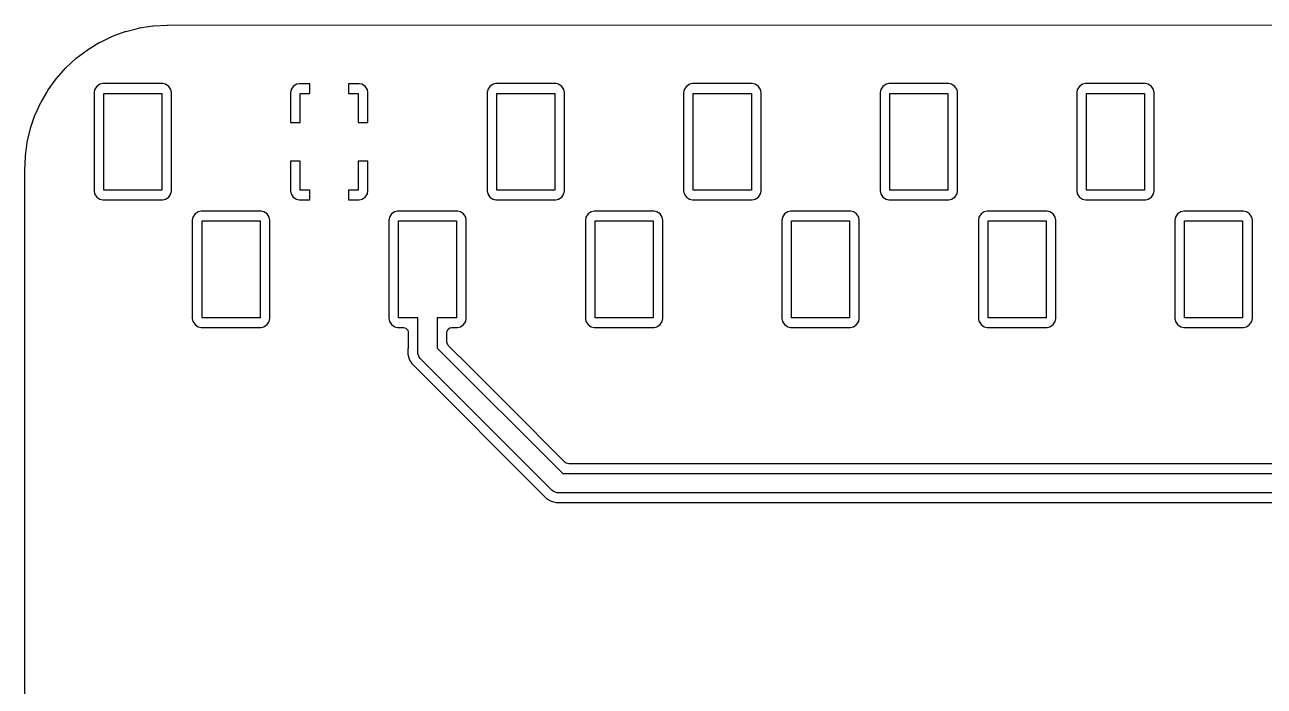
# Model space of a CAD drawing. Extents: x 186.6 to 250.7, y -128.5 to -94.2.
# Drawn here: x 186.6 to 218.64, y -111.35 to -94.25 of the extents above; entities that cross this region are included whole.
import ezdxf

# ---------------------------------------------------------------- set-up
doc = ezdxf.new("R2010")
doc.units = 0
doc.layers.add('BLACK', color=7, linetype='CONTINUOUS')

msp = doc.modelspace()

# ---------------------------------------------------------------- linework, layer by layer
at = {"layer": 'BLACK', "linetype": 'CONTINUOUS'}
for p, q in [((188.863663, -94.544435), (189.195303, -94.422997)), ((189.195303, -94.422997), (189.206974, -94.419366)), ((189.206974, -94.419366), (189.548974, -94.331237)), ((189.548974, -94.331237), (189.560947, -94.328775)), ((189.560947, -94.328775), (189.909979, -94.274814)), ((189.909979, -94.274814), (189.92214, -94.273545)), ((189.92214, -94.273545), (190.276879, -94.254168)), ((190.276879, -94.254168), (190.283582, -94.253984)), ((190.283582, -94.253984), (246.826524, -94.247057)), ((188.222278, -94.892815), (188.523619, -94.708624)), ((188.523619, -94.708624), (188.534369, -94.702762)), ((188.534369, -94.702762), (188.85241, -94.549197)), ((188.85241, -94.549197), (188.863663, -94.544435)), ((187.661796, -95.360335), (187.921125, -95.120545)), ((187.921125, -95.120545), (187.930471, -95.112723)), ((187.930471, -95.112723), (188.212191, -94.899688)), ((188.212191, -94.899688), (188.222278, -94.892815)), ((187.418855, -95.633248), (187.653239, -95.36907)), ((187.653239, -95.36907), (187.661796, -95.360335)), ((187.204011, -95.92881), (187.411201, -95.642785)), ((187.411201, -95.642785), (187.418855, -95.633248)), ((188.54226, -95.784033), (188.459399, -95.839399)), ((188.542264, -95.784032), (188.54226, -95.784033)), ((188.615323, -95.7695), (188.542264, -95.784032)), ((188.615326, -95.7695), (188.615323, -95.7695)), ((190.164674, -95.7695), (188.615326, -95.7695)), ((190.164677, -95.7695), (190.164674, -95.7695)), ((190.237735, -95.784032), (190.164677, -95.7695)), ((190.237739, -95.784033), (190.237735, -95.784032)), ((190.23774, -95.784034), (190.237739, -95.784033)), ((190.320601, -95.839399), (190.23774, -95.784034)), ((193.622455, -95.784505), (193.53976, -95.83976)), ((193.622459, -95.784503), (193.622455, -95.784505)), ((193.695373, -95.77), (193.622459, -95.784503)), ((193.97, -95.77), (193.695373, -95.77)), ((193.97, -96.02), (193.97, -95.77)), ((195.244627, -95.77), (194.97, -95.77)), ((194.97, -95.77), (194.97, -96.02)), ((195.31754, -95.784503), (195.244627, -95.77)), ((195.317544, -95.784505), (195.31754, -95.784503)), ((195.400239, -95.83976), (195.317544, -95.784505)), ((198.70226, -95.784033), (198.619399, -95.839399)), ((198.702264, -95.784032), (198.70226, -95.784033)), ((198.775323, -95.7695), (198.702264, -95.784032)), ((198.775326, -95.7695), (198.775323, -95.7695)), ((200.324674, -95.7695), (198.775326, -95.7695)), ((200.324677, -95.7695), (200.324674, -95.7695)), ((200.397735, -95.784032), (200.324677, -95.7695)), ((200.397739, -95.784033), (200.397735, -95.784032)), ((200.39774, -95.784034), (200.397739, -95.784033)), ((200.480601, -95.839399), (200.39774, -95.784034)), ((203.78226, -95.784033), (203.699399, -95.839399)), ((203.782264, -95.784032), (203.78226, -95.784033)), ((203.855323, -95.7695), (203.782264, -95.784032)), ((203.855326, -95.7695), (203.855323, -95.7695)), ((205.404674, -95.7695), (203.855326, -95.7695)), ((205.404677, -95.7695), (205.404674, -95.7695)), ((205.477735, -95.784032), (205.404677, -95.7695)), ((205.477739, -95.784033), (205.477735, -95.784032)), ((205.47774, -95.784034), (205.477739, -95.784033)), ((205.560601, -95.839399), (205.47774, -95.784034)), ((208.86226, -95.784033), (208.779399, -95.839399)), ((208.862264, -95.784032), (208.86226, -95.784033)), ((208.935323, -95.7695), (208.862264, -95.784032)), ((208.935326, -95.7695), (208.935323, -95.7695)), ((210.484674, -95.7695), (208.935326, -95.7695)), ((210.484677, -95.7695), (210.484674, -95.7695)), ((210.557735, -95.784032), (210.484677, -95.7695)), ((210.557739, -95.784033), (210.557735, -95.784032)), ((210.55774, -95.784034), (210.557739, -95.784033)), ((210.640601, -95.839399), (210.55774, -95.784034)), ((213.94226, -95.784033), (213.859399, -95.839399)), ((213.942264, -95.784032), (213.94226, -95.784033)), ((214.015323, -95.7695), (213.942264, -95.784032)), ((214.015326, -95.7695), (214.015323, -95.7695)), ((215.564674, -95.7695), (214.015326, -95.7695)), ((215.564677, -95.7695), (215.564674, -95.7695)), ((215.637735, -95.784032), (215.564677, -95.7695)), ((215.637739, -95.784033), (215.637735, -95.784032)), ((215.63774, -95.784034), (215.637739, -95.784033)), ((215.720601, -95.839399), (215.63774, -95.784034)), ((187.019383, -96.244112), (187.164515, -95.995321)), ((187.164515, -95.995321), (187.197347, -95.939039)), ((187.197347, -95.939039), (187.204011, -95.92881)), ((188.404032, -95.922264), (188.3895, -95.995321)), ((188.3895, -95.995321), (188.3895, -98.544678)), ((188.404033, -95.92226), (188.404032, -95.922264)), ((188.459399, -95.839399), (188.404033, -95.92226)), ((188.64, -98.52), (188.64, -96.02)), ((188.64, -96.02), (190.14, -96.02)), ((190.14, -96.02), (190.14, -98.52)), ((190.339771, -95.86809), (190.320601, -95.839399)), ((190.375966, -95.92226), (190.339771, -95.86809)), ((190.375967, -95.922264), (190.375966, -95.92226)), ((190.390499, -95.995321), (190.375967, -95.922264)), ((190.3905, -95.995323), (190.390499, -95.995321)), ((190.3905, -95.995326), (190.3905, -95.995323)), ((190.3905, -95.995371), (190.3905, -95.995326)), ((190.3905, -98.544628), (190.3905, -95.995371)), ((193.484503, -95.922459), (193.47, -95.995371)), ((193.47, -95.995371), (193.47, -96.77)), ((193.484505, -95.922455), (193.484503, -95.922459)), ((193.53976, -95.83976), (193.484505, -95.922455)), ((193.72, -96.77), (193.72, -96.02)), ((193.72, -96.02), (193.97, -96.02)), ((194.97, -96.02), (195.22, -96.02)), ((195.22, -96.02), (195.22, -96.77)), ((195.455494, -95.922455), (195.400239, -95.83976)), ((195.455496, -95.922459), (195.455494, -95.922455)), ((195.46999, -95.995321), (195.455496, -95.922459)), ((195.47, -95.995372), (195.46999, -95.995321)), ((195.47, -96.77), (195.47, -95.995372)), ((198.564032, -95.922264), (198.5495, -95.995321)), ((198.5495, -95.995321), (198.5495, -98.544678)), ((198.564033, -95.92226), (198.564032, -95.922264)), ((198.619399, -95.839399), (198.564033, -95.92226)), ((198.8, -98.52), (198.8, -96.02)), ((198.8, -96.02), (200.3, -96.02)), ((200.3, -96.02), (200.3, -98.52)), ((200.499771, -95.86809), (200.480601, -95.839399)), ((200.535966, -95.92226), (200.499771, -95.86809)), ((200.535967, -95.922264), (200.535966, -95.92226)), ((200.550499, -95.995321), (200.535967, -95.922264)), ((200.5505, -95.995323), (200.550499, -95.995321)), ((200.5505, -95.995326), (200.5505, -95.995323)), ((200.5505, -98.544674), (200.5505, -95.995326)), ((203.644032, -95.922264), (203.6295, -95.995321)), ((203.6295, -95.995321), (203.6295, -98.544678)), ((203.644033, -95.92226), (203.644032, -95.922264)), ((203.699399, -95.839399), (203.644033, -95.92226)), ((203.88, -98.52), (203.88, -96.02)), ((203.88, -96.02), (205.38, -96.02)), ((205.38, -96.02), (205.38, -98.52)), ((205.579771, -95.86809), (205.560601, -95.839399)), ((205.615966, -95.92226), (205.579771, -95.86809)), ((205.615967, -95.922264), (205.615966, -95.92226)), ((205.630499, -95.995321), (205.615967, -95.922264)), ((205.6305, -95.995323), (205.630499, -95.995321)), ((205.6305, -95.995326), (205.6305, -95.995323)), ((205.6305, -98.544674), (205.6305, -95.995326)), ((208.724032, -95.922264), (208.7095, -95.995321)), ((208.7095, -95.995321), (208.7095, -98.544678)), ((208.724033, -95.92226), (208.724032, -95.922264)), ((208.779399, -95.839399), (208.724033, -95.92226)), ((208.96, -98.52), (208.96, -96.02)), ((208.96, -96.02), (210.46, -96.02)), ((210.46, -96.02), (210.46, -98.52)), ((210.659771, -95.86809), (210.640601, -95.839399)), ((210.695966, -95.92226), (210.659771, -95.86809)), ((210.695967, -95.922264), (210.695966, -95.92226)), ((210.710499, -95.995321), (210.695967, -95.922264)), ((210.7105, -95.995323), (210.710499, -95.995321)), ((210.7105, -95.995326), (210.7105, -95.995323)), ((210.7105, -98.544674), (210.7105, -95.995326)), ((213.804032, -95.922264), (213.7895, -95.995321)), ((213.7895, -95.995321), (213.7895, -98.544678)), ((213.804033, -95.92226), (213.804032, -95.922264)), ((213.859399, -95.839399), (213.804033, -95.92226)), ((214.04, -98.52), (214.04, -96.02)), ((214.04, -96.02), (215.54, -96.02)), ((215.54, -96.02), (215.54, -98.52)), ((215.739771, -95.86809), (215.720601, -95.839399)), ((215.775966, -95.92226), (215.739771, -95.86809)), ((215.775967, -95.922264), (215.775966, -95.92226)), ((215.790499, -95.995321), (215.775967, -95.922264)), ((215.7905, -95.995323), (215.790499, -95.995321)), ((215.7905, -95.995326), (215.7905, -95.995323)), ((215.7905, -95.995371), (215.7905, -95.995326)), ((215.7905, -98.544628), (215.7905, -95.995371)), ((186.866767, -96.576081), (187.013759, -96.254949)), ((187.013759, -96.254949), (187.019383, -96.244112)), ((186.747631, -96.921516), (186.862228, -96.587448)), ((186.862228, -96.587448), (186.866767, -96.576081)), ((186.663164, -97.276993), (186.744243, -96.933251)), ((186.744243, -96.933251), (186.747631, -96.921516)), ((193.47, -96.77), (193.72, -96.77)), ((195.22, -96.77), (195.47, -96.77)), ((186.614175, -97.639076), (186.660949, -97.289015)), ((186.660949, -97.289015), (186.663164, -97.276993)), ((186.601068, -98.006504), (186.613155, -97.651273)), ((186.613155, -97.651273), (186.614175, -97.639076)), ((186.600997, -98.010645), (186.601068, -98.006504)), ((186.600997, -98.014238), (186.600997, -98.010645)), ((186.601952, -98.076236), (186.600997, -98.014238)), ((193.72, -97.77), (193.47, -97.77)), ((193.47, -97.77), (193.47, -98.544628)), ((193.72, -98.52), (193.72, -97.77)), ((195.47, -97.77), (195.22, -97.77)), ((195.22, -97.77), (195.22, -98.52)), ((195.47, -98.544626), (195.47, -97.77)), ((186.600829, -99.295321), (186.600989, -98.080064)), ((186.600989, -98.080064), (186.601952, -98.076236)), ((188.3895, -98.544678), (188.404032, -98.617735)), ((188.404032, -98.617735), (188.404033, -98.617739)), ((188.404033, -98.617739), (188.404034, -98.61774)), ((188.404034, -98.61774), (188.459399, -98.700601)), ((190.14, -98.52), (188.64, -98.52)), ((190.320601, -98.700601), (190.375966, -98.61774)), ((190.375966, -98.61774), (190.3905, -98.544674)), ((190.3905, -98.544674), (190.3905, -98.544628)), ((193.47, -98.544628), (193.484503, -98.61754)), ((193.484503, -98.61754), (193.484505, -98.617544)), ((193.484505, -98.617544), (193.53976, -98.700239)), ((193.97, -98.52), (193.72, -98.52)), ((193.97, -98.77), (193.97, -98.52)), ((195.22, -98.52), (194.97, -98.52)), ((194.97, -98.52), (194.97, -98.77)), ((195.400239, -98.700239), (195.455494, -98.617544)), ((195.455494, -98.617544), (195.455496, -98.61754)), ((195.455496, -98.61754), (195.469999, -98.544628)), ((195.469999, -98.544628), (195.47, -98.544626)), ((198.5495, -98.544678), (198.564032, -98.617735)), ((198.564032, -98.617735), (198.564033, -98.617739)), ((198.564033, -98.617739), (198.564034, -98.61774)), ((198.564034, -98.61774), (198.619399, -98.700601)), ((200.3, -98.52), (198.8, -98.52)), ((200.480601, -98.700601), (200.535966, -98.61774)), ((200.535966, -98.61774), (200.5505, -98.544674)), ((203.6295, -98.544678), (203.644032, -98.617735)), ((203.644032, -98.617735), (203.644033, -98.617739)), ((203.644033, -98.617739), (203.644034, -98.61774)), ((203.644034, -98.61774), (203.699399, -98.700601)), ((205.38, -98.52), (203.88, -98.52)), ((205.560601, -98.700601), (205.615966, -98.61774)), ((205.615966, -98.61774), (205.6305, -98.544674)), ((208.7095, -98.544678), (208.724032, -98.617735)), ((208.724032, -98.617735), (208.724033, -98.617739)), ((208.724033, -98.617739), (208.724034, -98.61774)), ((208.724034, -98.61774), (208.779399, -98.700601)), ((210.46, -98.52), (208.96, -98.52)), ((210.640601, -98.700601), (210.695966, -98.61774)), ((210.695966, -98.61774), (210.7105, -98.544674)), ((213.7895, -98.544678), (213.804032, -98.617735)), ((213.804032, -98.617735), (213.804033, -98.617739)), ((213.804033, -98.617739), (213.804034, -98.61774)), ((213.804034, -98.61774), (213.859399, -98.700601)), ((215.54, -98.52), (214.04, -98.52)), ((215.720601, -98.700601), (215.775966, -98.61774)), ((215.775966, -98.61774), (215.7905, -98.544674)), ((215.7905, -98.544674), (215.7905, -98.544628)), ((188.459399, -98.700601), (188.541554, -98.755494)), ((188.541554, -98.755494), (188.54226, -98.755966)), ((188.54226, -98.755966), (188.542264, -98.755967)), ((188.542264, -98.755967), (188.615321, -98.770499)), ((188.615321, -98.770499), (188.615324, -98.7705)), ((188.615324, -98.7705), (188.615326, -98.7705)), ((188.615326, -98.7705), (190.164676, -98.7705)), ((190.164676, -98.7705), (190.164677, -98.770499)), ((190.164677, -98.770499), (190.23774, -98.755966)), ((190.23774, -98.755966), (190.320601, -98.700601)), ((193.53976, -98.700239), (193.622455, -98.755494)), ((193.622455, -98.755494), (193.622459, -98.755496)), ((193.622459, -98.755496), (193.695371, -98.769999)), ((193.695371, -98.769999), (193.695374, -98.77)), ((193.695374, -98.77), (193.97, -98.77)), ((194.97, -98.77), (195.244626, -98.77)), ((195.244626, -98.77), (195.244628, -98.769999)), ((195.244628, -98.769999), (195.31754, -98.755496)), ((195.31754, -98.755496), (195.317544, -98.755494)), ((195.317544, -98.755494), (195.400239, -98.700239)), ((198.619399, -98.700601), (198.701554, -98.755494)), ((198.701554, -98.755494), (198.70226, -98.755966)), ((198.70226, -98.755966), (198.702264, -98.755967)), ((198.702264, -98.755967), (198.775321, -98.770499)), ((198.775321, -98.770499), (198.775324, -98.7705)), ((198.775324, -98.7705), (198.775326, -98.7705)), ((198.775326, -98.7705), (200.324676, -98.7705)), ((200.324676, -98.7705), (200.324677, -98.770499)), ((200.324677, -98.770499), (200.39774, -98.755966)), ((200.39774, -98.755966), (200.480601, -98.700601)), ((203.699399, -98.700601), (203.781554, -98.755494)), ((203.781554, -98.755494), (203.78226, -98.755966)), ((203.78226, -98.755966), (203.782264, -98.755967)), ((203.782264, -98.755967), (203.855321, -98.770499)), ((203.855321, -98.770499), (203.855324, -98.7705)), ((203.855324, -98.7705), (203.855326, -98.7705)), ((203.855326, -98.7705), (205.404676, -98.7705)), ((205.404676, -98.7705), (205.404677, -98.770499)), ((205.404677, -98.770499), (205.47774, -98.755966)), ((205.47774, -98.755966), (205.560601, -98.700601)), ((208.779399, -98.700601), (208.861554, -98.755494)), ((208.861554, -98.755494), (208.86226, -98.755966)), ((208.86226, -98.755966), (208.862264, -98.755967)), ((208.862264, -98.755967), (208.935321, -98.770499)), ((208.935321, -98.770499), (208.935324, -98.7705)), ((208.935324, -98.7705), (208.935326, -98.7705)), ((208.935326, -98.7705), (210.484676, -98.7705)), ((210.484676, -98.7705), (210.484677, -98.770499)), ((210.484677, -98.770499), (210.55774, -98.755966)), ((210.55774, -98.755966), (210.640601, -98.700601)), ((213.859399, -98.700601), (213.941554, -98.755494)), ((213.941554, -98.755494), (213.94226, -98.755966)), ((213.94226, -98.755966), (213.942264, -98.755967)), ((213.942264, -98.755967), (214.015321, -98.770499)), ((214.015321, -98.770499), (214.015324, -98.7705)), ((214.015324, -98.7705), (214.015326, -98.7705)), ((214.015326, -98.7705), (215.564676, -98.7705)), ((215.564676, -98.7705), (215.564677, -98.770499)), ((215.564677, -98.770499), (215.63774, -98.755966)), ((215.63774, -98.755966), (215.720601, -98.700601)), ((186.599802, -107.068995), (186.600829, -99.295321)), ((190.944032, -99.222264), (190.9295, -99.295321)), ((190.9295, -99.295321), (190.9295, -101.844678)), ((190.944033, -99.22226), (190.944032, -99.222264)), ((190.999399, -99.139399), (190.944033, -99.22226)), ((191.08226, -99.084033), (190.999399, -99.139399)), ((191.082264, -99.084032), (191.08226, -99.084033)), ((191.155323, -99.0695), (191.082264, -99.084032)), ((191.155326, -99.0695), (191.155323, -99.0695)), ((192.704674, -99.0695), (191.155326, -99.0695)), ((192.704677, -99.0695), (192.704674, -99.0695)), ((192.777735, -99.084032), (192.704677, -99.0695)), ((192.777739, -99.084033), (192.777735, -99.084032)), ((192.77774, -99.084034), (192.777739, -99.084033)), ((192.860601, -99.139399), (192.77774, -99.084034)), ((192.915966, -99.22226), (192.860601, -99.139399)), ((192.915967, -99.222264), (192.915966, -99.22226)), ((192.930499, -99.295321), (192.915967, -99.222264)), ((192.9305, -99.295323), (192.930499, -99.295321)), ((192.9305, -99.295326), (192.9305, -99.295323)), ((192.9305, -101.844674), (192.9305, -99.295326)), ((196.024032, -99.222264), (196.0095, -99.295321)), ((196.0095, -99.295321), (196.0095, -101.844678)), ((196.024033, -99.22226), (196.024032, -99.222264)), ((196.079399, -99.139399), (196.024033, -99.22226)), ((196.16226, -99.084033), (196.079399, -99.139399)), ((196.162264, -99.084032), (196.16226, -99.084033)), ((196.235323, -99.0695), (196.162264, -99.084032)), ((196.235326, -99.0695), (196.235323, -99.0695)), ((197.784674, -99.0695), (196.235326, -99.0695)), ((197.784677, -99.0695), (197.784674, -99.0695)), ((197.857735, -99.084032), (197.784677, -99.0695)), ((197.857739, -99.084033), (197.857735, -99.084032)), ((197.85774, -99.084034), (197.857739, -99.084033)), ((197.940601, -99.139399), (197.85774, -99.084034)), ((197.995966, -99.22226), (197.940601, -99.139399)), ((197.995967, -99.222264), (197.995966, -99.22226)), ((198.010499, -99.295321), (197.995967, -99.222264)), ((198.0105, -99.295323), (198.010499, -99.295321)), ((198.0105, -99.295326), (198.0105, -99.295323)), ((198.0105, -101.844674), (198.0105, -99.295326)), ((201.104032, -99.222264), (201.0895, -99.295321)), ((201.0895, -99.295321), (201.0895, -101.844678)), ((201.104033, -99.22226), (201.104032, -99.222264)), ((201.159399, -99.139399), (201.104033, -99.22226)), ((201.24226, -99.084033), (201.159399, -99.139399)), ((201.242264, -99.084032), (201.24226, -99.084033)), ((201.315323, -99.0695), (201.242264, -99.084032)), ((201.315326, -99.0695), (201.315323, -99.0695)), ((202.864674, -99.0695), (201.315326, -99.0695)), ((202.864677, -99.0695), (202.864674, -99.0695)), ((202.937735, -99.084032), (202.864677, -99.0695)), ((202.937739, -99.084033), (202.937735, -99.084032)), ((202.93774, -99.084034), (202.937739, -99.084033)), ((203.020601, -99.139399), (202.93774, -99.084034)), ((203.075966, -99.22226), (203.020601, -99.139399)), ((203.075967, -99.222264), (203.075966, -99.22226)), ((203.090499, -99.295321), (203.075967, -99.222264)), ((203.0905, -99.295323), (203.090499, -99.295321)), ((203.0905, -99.295326), (203.0905, -99.295323)), ((203.0905, -101.844674), (203.0905, -99.295326)), ((206.184032, -99.222264), (206.1695, -99.295321)), ((206.1695, -99.295321), (206.1695, -101.844678)), ((206.184033, -99.22226), (206.184032, -99.222264)), ((206.239399, -99.139399), (206.184033, -99.22226)), ((206.32226, -99.084033), (206.239399, -99.139399)), ((206.322264, -99.084032), (206.32226, -99.084033)), ((206.395323, -99.0695), (206.322264, -99.084032)), ((206.395326, -99.0695), (206.395323, -99.0695)), ((207.944674, -99.0695), (206.395326, -99.0695)), ((207.944677, -99.0695), (207.944674, -99.0695)), ((208.017735, -99.084032), (207.944677, -99.0695)), ((208.017739, -99.084033), (208.017735, -99.084032)), ((208.01774, -99.084034), (208.017739, -99.084033)), ((208.100601, -99.139399), (208.01774, -99.084034)), ((208.155966, -99.22226), (208.100601, -99.139399)), ((208.155967, -99.222264), (208.155966, -99.22226)), ((208.170499, -99.295321), (208.155967, -99.222264)), ((208.1705, -99.295323), (208.170499, -99.295321)), ((208.1705, -99.295326), (208.1705, -99.295323)), ((208.1705, -101.844674), (208.1705, -99.295326)), ((211.264032, -99.222264), (211.2495, -99.295321)), ((211.2495, -99.295321), (211.2495, -101.844678)), ((211.264033, -99.22226), (211.264032, -99.222264)), ((211.319399, -99.139399), (211.264033, -99.22226)), ((211.40226, -99.084033), (211.319399, -99.139399)), ((211.402264, -99.084032), (211.40226, -99.084033)), ((211.475323, -99.0695), (211.402264, -99.084032)), ((211.475326, -99.0695), (211.475323, -99.0695)), ((213.024674, -99.0695), (211.475326, -99.0695)), ((213.024677, -99.0695), (213.024674, -99.0695)), ((213.097735, -99.084032), (213.024677, -99.0695)), ((213.097739, -99.084033), (213.097735, -99.084032)), ((213.09774, -99.084034), (213.097739, -99.084033)), ((213.180601, -99.139399), (213.09774, -99.084034)), ((213.235966, -99.22226), (213.180601, -99.139399)), ((213.235967, -99.222264), (213.235966, -99.22226)), ((213.250499, -99.295321), (213.235967, -99.222264)), ((213.2505, -99.295323), (213.250499, -99.295321)), ((213.2505, -99.295326), (213.2505, -99.295323)), ((213.2505, -101.844674), (213.2505, -99.295326)), ((216.344032, -99.222264), (216.3295, -99.295321)), ((216.3295, -99.295321), (216.3295, -101.844678)), ((216.344033, -99.22226), (216.344032, -99.222264)), ((216.399399, -99.139399), (216.344033, -99.22226)), ((216.48226, -99.084033), (216.399399, -99.139399)), ((216.482264, -99.084032), (216.48226, -99.084033)), ((216.555323, -99.0695), (216.482264, -99.084032)), ((216.555326, -99.0695), (216.555323, -99.0695)), ((218.104674, -99.0695), (216.555326, -99.0695)), ((218.104677, -99.0695), (218.104674, -99.0695)), ((218.177735, -99.084032), (218.104677, -99.0695)), ((218.177739, -99.084033), (218.177735, -99.084032)), ((218.17774, -99.084034), (218.177739, -99.084033)), ((218.260601, -99.139399), (218.17774, -99.084034)), ((218.315966, -99.22226), (218.260601, -99.139399)), ((218.315967, -99.222264), (218.315966, -99.22226)), ((218.330499, -99.295321), (218.315967, -99.222264)), ((218.3305, -99.295323), (218.330499, -99.295321)), ((218.3305, -99.295326), (218.3305, -99.295323)), ((218.3305, -101.844674), (218.3305, -99.295326)), ((191.18, -101.82), (191.18, -99.32)), ((191.18, -99.32), (192.68, -99.32)), ((192.68, -99.32), (192.68, -101.82)), ((196.26, -101.82), (196.26, -99.32)), ((196.26, -99.32), (197.76, -99.32)), ((197.76, -99.32), (197.76, -101.82)), ((201.34, -101.82), (201.34, -99.32)), ((201.34, -99.32), (202.84, -99.32)), ((202.84, -99.32), (202.84, -101.82)), ((206.42, -101.82), (206.42, -99.32)), ((206.42, -99.32), (207.92, -99.32)), ((207.92, -99.32), (207.92, -101.82)), ((211.5, -101.82), (211.5, -99.32)), ((211.5, -99.32), (213, -99.32)), ((213, -99.32), (213, -101.82)), ((216.58, -101.82), (216.58, -99.32)), ((216.58, -99.32), (218.08, -99.32)), ((218.08, -99.32), (218.08, -101.82)), ((190.9295, -101.844678), (190.944032, -101.917735)), ((192.68, -101.82), (191.18, -101.82)), ((192.915966, -101.91774), (192.9305, -101.844674)), ((196.0095, -101.844678), (196.024032, -101.917735)), ((196.76, -101.82), (196.26, -101.82)), ((196.76, -102.638683), (196.76, -101.82)), ((197.76, -101.82), (197.26, -101.82)), ((197.26, -101.82), (197.26, -102.606446)), ((197.995966, -101.91774), (198.0105, -101.844674)), ((201.0895, -101.844678), (201.104032, -101.917735)), ((202.84, -101.82), (201.34, -101.82)), ((203.075966, -101.91774), (203.0905, -101.844674)), ((206.1695, -101.844678), (206.184032, -101.917735)), ((207.92, -101.82), (206.42, -101.82)), ((208.155966, -101.91774), (208.1705, -101.844674)), ((211.2495, -101.844678), (211.264032, -101.917735)), ((213, -101.82), (211.5, -101.82)), ((213.235966, -101.91774), (213.2505, -101.844674)), ((216.3295, -101.844678), (216.344032, -101.917735)), ((218.08, -101.82), (216.58, -101.82)), ((218.315966, -101.91774), (218.3305, -101.844674)), ((190.944032, -101.917735), (190.944033, -101.917739)), ((190.944033, -101.917739), (190.94474, -101.918797)), ((190.94474, -101.918797), (190.999399, -102.000601)), ((190.999399, -102.000601), (191.081554, -102.055494)), ((191.081554, -102.055494), (191.08226, -102.055966)), ((191.08226, -102.055966), (191.082264, -102.055967)), ((191.082264, -102.055967), (191.155321, -102.070499)), ((191.155321, -102.070499), (191.155324, -102.0705)), ((191.155324, -102.0705), (191.155326, -102.0705)), ((191.155326, -102.0705), (192.704676, -102.0705)), ((192.704676, -102.0705), (192.704677, -102.070499)), ((192.704677, -102.070499), (192.77774, -102.055966)), ((192.77774, -102.055966), (192.860601, -102.000601)), ((192.860601, -102.000601), (192.915966, -101.91774)), ((196.024032, -101.917735), (196.024033, -101.917739)), ((196.024033, -101.917739), (196.02474, -101.918797)), ((196.02474, -101.918797), (196.079399, -102.000601)), ((196.079399, -102.000601), (196.161554, -102.055494)), ((196.161554, -102.055494), (196.16226, -102.055966)), ((196.16226, -102.055966), (196.162264, -102.055967)), ((196.162264, -102.055967), (196.235321, -102.070499)), ((196.235321, -102.070499), (196.235324, -102.0705)), ((196.235324, -102.0705), (196.235326, -102.0705)), ((196.235326, -102.0705), (196.3855, -102.0705)), ((196.3855, -102.0705), (196.452539, -102.090185)), ((196.452539, -102.090185), (196.498294, -102.142989)), ((196.498294, -102.142989), (196.5095, -102.1945)), ((196.5095, -102.1945), (196.5095, -102.580462)), ((197.5105, -102.1945), (197.530185, -102.127461)), ((197.5105, -102.451324), (197.5105, -102.1945)), ((197.530185, -102.127461), (197.582989, -102.081706)), ((197.582989, -102.081706), (197.6345, -102.0705)), ((197.6345, -102.0705), (197.784676, -102.0705)), ((197.784676, -102.0705), (197.784677, -102.070499)), ((197.784677, -102.070499), (197.85774, -102.055966)), ((197.85774, -102.055966), (197.940601, -102.000601)), ((197.940601, -102.000601), (197.995966, -101.91774)), ((201.104032, -101.917735), (201.104033, -101.917739)), ((201.104033, -101.917739), (201.10474, -101.918797)), ((201.10474, -101.918797), (201.159399, -102.000601)), ((201.159399, -102.000601), (201.241554, -102.055494)), ((201.241554, -102.055494), (201.24226, -102.055966)), ((201.24226, -102.055966), (201.242264, -102.055967)), ((201.242264, -102.055967), (201.315321, -102.070499)), ((201.315321, -102.070499), (201.315324, -102.0705)), ((201.315324, -102.0705), (201.315326, -102.0705)), ((201.315326, -102.0705), (202.864676, -102.0705)), ((202.864676, -102.0705), (202.864677, -102.070499)), ((202.864677, -102.070499), (202.93774, -102.055966)), ((202.93774, -102.055966), (203.020601, -102.000601)), ((203.020601, -102.000601), (203.075966, -101.91774)), ((206.184032, -101.917735), (206.184033, -101.917739)), ((206.184033, -101.917739), (206.18474, -101.918797)), ((206.18474, -101.918797), (206.239399, -102.000601)), ((206.239399, -102.000601), (206.321554, -102.055494)), ((206.321554, -102.055494), (206.32226, -102.055966)), ((206.32226, -102.055966), (206.322264, -102.055967)), ((206.322264, -102.055967), (206.395321, -102.070499)), ((206.395321, -102.070499), (206.395324, -102.0705)), ((206.395324, -102.0705), (206.395326, -102.0705)), ((206.395326, -102.0705), (207.944676, -102.0705)), ((207.944676, -102.0705), (207.944677, -102.070499)), ((207.944677, -102.070499), (208.01774, -102.055966)), ((208.01774, -102.055966), (208.100601, -102.000601)), ((208.100601, -102.000601), (208.155966, -101.91774)), ((211.264032, -101.917735), (211.264033, -101.917739)), ((211.264033, -101.917739), (211.26474, -101.918797)), ((211.26474, -101.918797), (211.319399, -102.000601)), ((211.319399, -102.000601), (211.401554, -102.055494)), ((211.401554, -102.055494), (211.40226, -102.055966)), ((211.40226, -102.055966), (211.402264, -102.055967)), ((211.402264, -102.055967), (211.475321, -102.070499)), ((211.475321, -102.070499), (211.475324, -102.0705)), ((211.475324, -102.0705), (211.475326, -102.0705)), ((211.475326, -102.0705), (213.024676, -102.0705)), ((213.024676, -102.0705), (213.024677, -102.070499)), ((213.024677, -102.070499), (213.09774, -102.055966)), ((213.09774, -102.055966), (213.180601, -102.000601)), ((213.180601, -102.000601), (213.235966, -101.91774)), ((216.344032, -101.917735), (216.344033, -101.917739)), ((216.344033, -101.917739), (216.34474, -101.918797)), ((216.34474, -101.918797), (216.399399, -102.000601)), ((216.399399, -102.000601), (216.481554, -102.055494)), ((216.481554, -102.055494), (216.48226, -102.055966)), ((216.48226, -102.055966), (216.482264, -102.055967)), ((216.482264, -102.055967), (216.555321, -102.070499)), ((216.555321, -102.070499), (216.555324, -102.0705)), ((216.555324, -102.0705), (216.555326, -102.0705)), ((216.555326, -102.0705), (218.104676, -102.0705)), ((218.104676, -102.0705), (218.104677, -102.070499)), ((218.104677, -102.070499), (218.17774, -102.055966)), ((218.17774, -102.055966), (218.260601, -102.000601)), ((218.260601, -102.000601), (218.315966, -101.91774)), ((197.513334, -102.477682), (197.5105, -102.451324)), ((197.546819, -102.539005), (197.513334, -102.477682)), ((196.505275, -102.612554), (196.4995, -102.634106)), ((196.4995, -102.634106), (196.4995, -102.765891)), ((196.4995, -102.765891), (196.533608, -102.893187)), ((196.5095, -102.580462), (196.505275, -102.612554)), ((196.754804, -102.651228), (196.76, -102.638683)), ((196.754804, -102.748772), (196.754804, -102.651228)), ((196.792133, -102.838892), (196.754804, -102.748772)), ((196.823223, -102.876777), (196.792133, -102.838892)), ((197.26, -102.606446), (200.503554, -105.85)), ((198.107814, -103.1), (197.546819, -102.539005)), ((196.533608, -102.893187), (196.566554, -102.95025)), ((196.566554, -102.95025), (196.5995, -103.007314)), ((196.5995, -103.007314), (200.092686, -106.5005)), ((200.223223, -106.276777), (196.823223, -102.876777)), ((199.107814, -104.1), (198.107814, -103.1)), ((200.570995, -105.563181), (199.107814, -104.1)), ((200.591637, -105.579815), (200.570995, -105.563181)), ((200.658676, -105.5995), (200.591637, -105.579815)), ((244.636533, -105.5995), (200.658676, -105.5995)), ((200.503554, -105.85), (244.96, -105.85)), ((200.261102, -106.307862), (200.223223, -106.276777)), ((200.261107, -106.307867), (200.261102, -106.307862)), ((200.351227, -106.345196), (200.261107, -106.307867)), ((200.4, -106.35), (200.351227, -106.345196)), ((244.96, -106.35), (200.4, -106.35)), ((200.092686, -106.5005), (200.206814, -106.566392)), ((200.206814, -106.566392), (200.334107, -106.6005)), ((200.334107, -106.6005), (200.334108, -106.6005)), ((200.334108, -106.6005), (244.636533, -106.6005)), ((186.598725, -115.225321), (186.599802, -107.068995))]:
    msp.add_line(p, q, dxfattribs=at)

doc.saveas('drawing.dxf')
